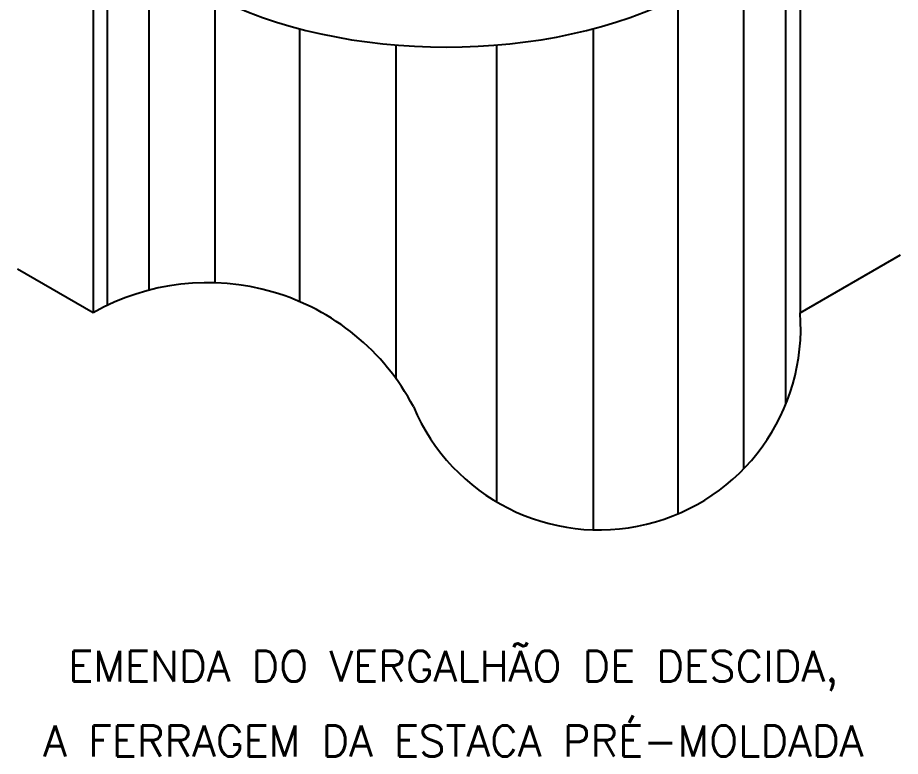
# Model space of a CAD drawing. Header units: millimetres. Extents: x -5876.6 to -5863.8, y -4440.8 to -4422.2.
# Drawn here: x -5876.57 to -5866.53, y -4440.84 to -4432.44 of the extents above; entities that cross this region are included whole.
import ezdxf
from ezdxf.enums import TextEntityAlignment as Align

# ---------------------------------------------------------------- set-up
doc = ezdxf.new("R2010")
doc.units = ezdxf.units.MM
doc.header["$LTSCALE"] = 10
doc.layers.add('Termotécnica', color=7, linetype='Continuous')
doc.styles.add('r140', font='romans.shx')

msp = doc.modelspace()

# ---------------------------------------------------------------- linework, layer by layer
at = {"layer": 'Termotécnica', "color": 3}
for p, q in [((-5875.709, -4430.456), (-5875.709, -4435.8)), ((-5867.666, -4430.456), (-5867.666, -4435.8)), ((-5867.666, -4435.8), (-5866.525, -4435.141)), ((-5875.709, -4435.8), (-5876.567, -4435.304)), ((-5875.709, -4435.8), (-5875.709, -4435.8))]:
    msp.add_line(p, q, dxfattribs=at)
at = {"layer": 'Termotécnica', "color": 2}
for p, q in [((-5875.546, -4435.715), (-5875.546, -4431.116)), ((-5867.829, -4436.841), (-5867.829, -4431.11)), ((-5875.071, -4435.541), (-5875.071, -4431.714)), ((-5868.304, -4437.57), (-5868.304, -4431.711)), ((-5874.321, -4435.458), (-5874.321, -4432.213)), ((-5869.054, -4438.085), (-5869.054, -4432.211)), ((-5873.358, -4435.672), (-5873.358, -4432.569)), ((-5870.017, -4438.268), (-5870.017, -4432.568)), ((-5872.26, -4436.553), (-5872.26, -4432.755)), ((-5871.115, -4437.952), (-5871.115, -4432.755))]:
    msp.add_line(p, q, dxfattribs=at)
at = {"layer": 'Termotécnica', "color": 3}
for centre, radius, start, end in [((-5874.405, -4438.104), 2.647, 27.8531, 119.5114), ((-5869.952, -4435.976), 2.293, 202.8666, 4.4016)]:
    msp.add_arc(centre, radius, start, end, dxfattribs=at)
msp.add_ellipse((-5871.689, -4430.456), major_axis=(-4.023, 0), ratio=0.577261, start_param=5.645125, end_param=10.06187, dxfattribs=at)

# ---------------------------------------------------------------- texts
at = {"layer": 'Termotécnica', "color": 5, "style": 'r140'}
for s, p in [('EMENDA DO VERGALHÃO DE DESCIDA,', (-5871.611, -4440.098)), ('A FERRAGEM DA ESTACA PRÉ-MOLDADA', (-5871.611, -4440.95))]:
    msp.add_text(s, height=0.35, dxfattribs=at).set_placement(p, align=Align.BOTTOM_CENTER)

doc.saveas('drawing.dxf')
